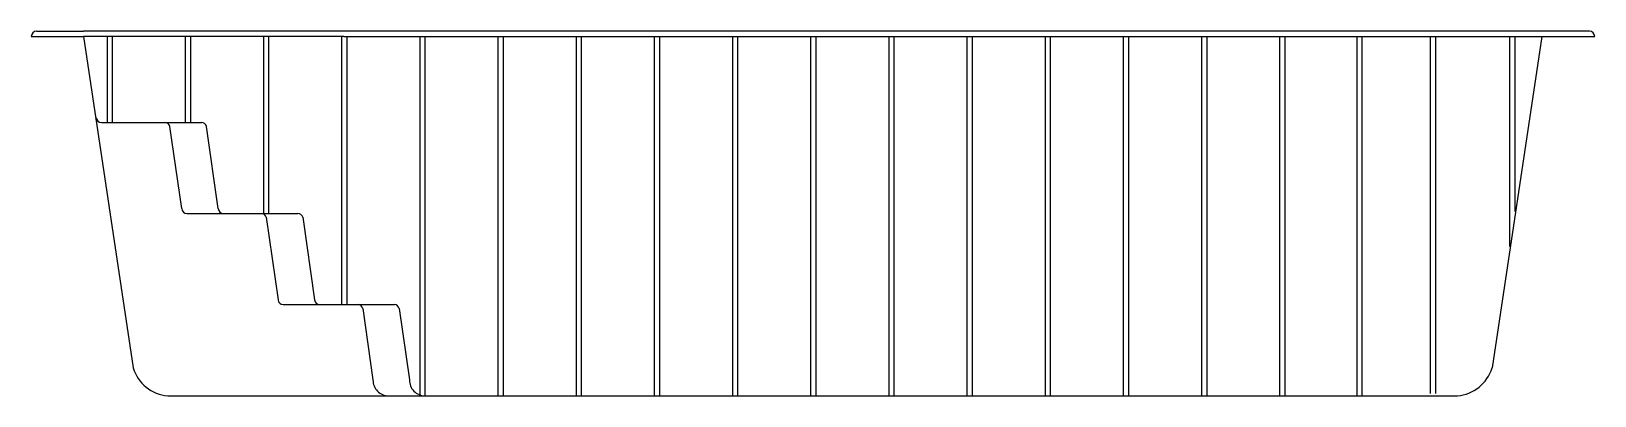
# Model space of a CAD drawing. Extents: x -1098.52 to -1092.52, y 327.5 to 328.9.
import ezdxf

# ---------------------------------------------------------------- set-up
doc = ezdxf.new("R2010")
doc.units = 0
doc.header["$LTSCALE"] = 10
doc.header["$MEASUREMENT"] = 0
doc.layers.add('Piscinas_Fibratec', color=4, linetype='CONTINUOUS')

msp = doc.modelspace()

# ---------------------------------------------------------------- linework, layer by layer
at = {"layer": 'Piscinas_Fibratec', "color": 2}
for p, q in [((-1098.5169, 328.8771), (-1098.3169, 328.8771)), ((-1098.5169, 328.8771), (-1098.3169, 328.8771)), ((-1098.4969, 328.8971), (-1098.3169, 328.8971)), ((-1098.4969, 328.8971), (-1098.3169, 328.8971)), ((-1097.3169, 328.8971), (-1098.3169, 328.8971)), ((-1097.3169, 328.8971), (-1098.3169, 328.8971)), ((-1097.3248, 328.8771), (-1098.3169, 328.8771)), ((-1097.3248, 328.8771), (-1098.3169, 328.8771)), ((-1097.3169, 328.8771), (-1097.3248, 328.8771)), ((-1097.3169, 328.8771), (-1097.3248, 328.8771)), ((-1092.7169, 328.8971), (-1097.3169, 328.8971)), ((-1092.7169, 328.8971), (-1097.3169, 328.8971)), ((-1097.3169, 328.8771), (-1092.7198, 328.8771)), ((-1097.3169, 328.8771), (-1092.7198, 328.8771)), ((-1092.7198, 328.8771), (-1092.5169, 328.8771)), ((-1092.7198, 328.8771), (-1092.5169, 328.8771)), ((-1092.5369, 328.8971), (-1092.7169, 328.8971)), ((-1092.5369, 328.8971), (-1092.7169, 328.8971))]:
    msp.add_line(p, q, dxfattribs=at)
at = {"layer": 'Piscinas_Fibratec'}
for p, q in [((-1098.3169, 328.8771), (-1098.1257, 327.6041)), ((-1098.3169, 328.8771), (-1098.1257, 327.6041)), ((-1092.7198, 328.8771), (-1092.911, 327.6041)), ((-1092.7198, 328.8771), (-1092.911, 327.6041)), ((-1098.2478, 328.5471), (-1098.0041, 328.5471)), ((-1098.2478, 328.5471), (-1098.0041, 328.5471)), ((-1098.1078, 328.5471), (-1097.8641, 328.5471)), ((-1098.1078, 328.5471), (-1097.8641, 328.5471)), ((-1097.9395, 328.2157), (-1097.9847, 328.5316)), ((-1097.9395, 328.2157), (-1097.9847, 328.5316)), ((-1097.7995, 328.2157), (-1097.8447, 328.5316)), ((-1097.7995, 328.2157), (-1097.8447, 328.5316)), ((-1097.9196, 328.1971), (-1097.634, 328.1971)), ((-1097.9196, 328.1971), (-1097.634, 328.1971)), ((-1097.7796, 328.1971), (-1097.494, 328.1971)), ((-1097.7796, 328.1971), (-1097.494, 328.1971)), ((-1097.6148, 328.1828), (-1097.5695, 327.8653)), ((-1097.6148, 328.1828), (-1097.5695, 327.8653)), ((-1097.4748, 328.1828), (-1097.4295, 327.8653)), ((-1097.4748, 328.1828), (-1097.4295, 327.8653)), ((-1097.5506, 327.8471), (-1097.2626, 327.8471)), ((-1097.5506, 327.8471), (-1097.2626, 327.8471)), ((-1097.4106, 327.8471), (-1097.1226, 327.8471)), ((-1097.4106, 327.8471), (-1097.1226, 327.8471)), ((-1097.2447, 327.832), (-1097.2056, 327.558)), ((-1097.2447, 327.832), (-1097.2056, 327.558)), ((-1097.1047, 327.832), (-1097.0656, 327.558)), ((-1097.1047, 327.832), (-1097.0656, 327.558)), ((-1097.9927, 327.4971), (-1097.0048, 327.4971)), ((-1097.9927, 327.4971), (-1097.0048, 327.4971)), ((-1097.0319, 327.4971), (-1093.044, 327.4971)), ((-1097.0319, 327.4971), (-1093.044, 327.4971))]:
    msp.add_line(p, q, dxfattribs=at)
at = {"layer": 'Piscinas_Fibratec', "color": 1}
for p, q in [((-1098.2248, 328.5471), (-1098.2248, 328.8771)), ((-1098.2248, 328.5471), (-1098.2248, 328.8771)), ((-1098.2048, 328.5471), (-1098.2048, 328.8771)), ((-1098.2048, 328.5471), (-1098.2048, 328.8771)), ((-1097.9248, 328.5471), (-1097.9248, 328.8771)), ((-1097.9248, 328.5471), (-1097.9248, 328.8771)), ((-1097.9048, 328.5471), (-1097.9048, 328.8771)), ((-1097.9048, 328.5471), (-1097.9048, 328.8771)), ((-1097.6248, 328.1949), (-1097.6248, 328.8771)), ((-1097.6248, 328.1949), (-1097.6248, 328.8771)), ((-1097.6048, 328.1971), (-1097.6048, 328.8771)), ((-1097.6048, 328.1971), (-1097.6048, 328.8771)), ((-1097.3248, 327.8471), (-1097.3248, 328.8771)), ((-1097.3248, 327.8471), (-1097.3248, 328.8771)), ((-1097.3048, 327.8471), (-1097.3048, 328.8771)), ((-1097.3048, 327.8471), (-1097.3048, 328.8771)), ((-1097.0248, 327.4971), (-1097.0248, 328.8771)), ((-1097.0248, 327.4971), (-1097.0248, 328.8771)), ((-1097.0048, 327.4971), (-1097.0048, 328.8771)), ((-1097.0048, 327.4971), (-1097.0048, 328.8771)), ((-1096.7248, 327.4971), (-1096.7248, 328.8771)), ((-1096.7248, 327.4971), (-1096.7248, 328.8771)), ((-1096.7048, 327.4971), (-1096.7048, 328.8771)), ((-1096.7048, 327.4971), (-1096.7048, 328.8771)), ((-1096.4248, 327.4971), (-1096.4248, 328.8771)), ((-1096.4248, 327.4971), (-1096.4248, 328.8771)), ((-1096.4048, 327.4971), (-1096.4048, 328.8771)), ((-1096.4048, 327.4971), (-1096.4048, 328.8771)), ((-1096.1248, 327.4971), (-1096.1248, 328.8771)), ((-1096.1248, 327.4971), (-1096.1248, 328.8771)), ((-1096.1048, 327.4971), (-1096.1048, 328.8771)), ((-1096.1048, 327.4971), (-1096.1048, 328.8771)), ((-1095.8248, 327.4971), (-1095.8248, 328.8771)), ((-1095.8248, 327.4971), (-1095.8248, 328.8771)), ((-1095.8048, 327.4971), (-1095.8048, 328.8771)), ((-1095.8048, 327.4971), (-1095.8048, 328.8771)), ((-1095.5248, 327.4971), (-1095.5248, 328.8771)), ((-1095.5248, 327.4971), (-1095.5248, 328.8771)), ((-1095.5048, 327.4971), (-1095.5048, 328.8771)), ((-1095.5048, 327.4971), (-1095.5048, 328.8771)), ((-1095.2248, 327.4971), (-1095.2248, 328.8771)), ((-1095.2248, 327.4971), (-1095.2248, 328.8771)), ((-1095.2048, 327.4971), (-1095.2048, 328.8771)), ((-1095.2048, 327.4971), (-1095.2048, 328.8771)), ((-1094.9248, 327.4971), (-1094.9248, 328.8771)), ((-1094.9248, 327.4971), (-1094.9248, 328.8771)), ((-1094.9048, 327.4971), (-1094.9048, 328.8771)), ((-1094.9048, 327.4971), (-1094.9048, 328.8771)), ((-1094.6248, 327.4971), (-1094.6248, 328.8771)), ((-1094.6248, 327.4971), (-1094.6248, 328.8771)), ((-1094.6048, 327.4971), (-1094.6048, 328.8771)), ((-1094.6048, 327.4971), (-1094.6048, 328.8771)), ((-1094.3248, 327.4971), (-1094.3248, 328.8771)), ((-1094.3248, 327.4971), (-1094.3248, 328.8771)), ((-1094.3048, 327.4971), (-1094.3048, 328.8771)), ((-1094.3048, 327.4971), (-1094.3048, 328.8771)), ((-1094.0248, 327.4971), (-1094.0248, 328.8771)), ((-1094.0248, 327.4971), (-1094.0248, 328.8771)), ((-1094.0048, 327.4971), (-1094.0048, 328.8771)), ((-1094.0048, 327.4971), (-1094.0048, 328.8771)), ((-1093.7248, 327.4971), (-1093.7248, 328.8771)), ((-1093.7248, 327.4971), (-1093.7248, 328.8771)), ((-1093.7048, 327.4971), (-1093.7048, 328.8771)), ((-1093.7048, 327.4971), (-1093.7048, 328.8771)), ((-1093.4291, 327.4971), (-1093.4291, 328.8771)), ((-1093.4291, 327.4971), (-1093.4291, 328.8771)), ((-1093.4091, 327.4971), (-1093.4091, 328.8771)), ((-1093.4091, 327.4971), (-1093.4091, 328.8771)), ((-1093.1465, 327.5053), (-1093.1465, 328.8771)), ((-1093.1465, 327.5053), (-1093.1465, 328.8771)), ((-1093.1265, 327.5053), (-1093.1265, 328.8771)), ((-1093.1265, 327.5053), (-1093.1265, 328.8771)), ((-1092.8422, 328.0698), (-1092.8422, 328.8771)), ((-1092.8422, 328.0698), (-1092.8422, 328.8771)), ((-1092.8222, 328.205), (-1092.8222, 328.8771)), ((-1092.8222, 328.205), (-1092.8222, 328.8771))]:
    msp.add_line(p, q, dxfattribs=at)
at = {"layer": 'Piscinas_Fibratec', "color": 2}
for centre, start, end in [((-1098.4969, 328.8771), 90, 180), ((-1098.4969, 328.8771), 90, 180), ((-1092.5369, 328.8771), 0, 90), ((-1092.5369, 328.8771), 0, 90)]:
    msp.add_arc(centre, 0.02, start, end, dxfattribs=at)
at = {"layer": 'Piscinas_Fibratec'}
for centre, radius, start, end in [((-1098.2478, 328.5671), 0.02, 185.01493, 270), ((-1098.2478, 328.5671), 0.02, 185.01493, 270), ((-1098.0041, 328.5271), 0.02, 13.13794, 90), ((-1098.0041, 328.5271), 0.02, 13.13794, 90), ((-1097.8641, 328.5271), 0.02, 13.13794, 90), ((-1097.8641, 328.5271), 0.02, 13.13794, 90), ((-1097.9196, 328.2171), 0.02, 183.97419, 270), ((-1097.9196, 328.2171), 0.02, 183.97419, 270), ((-1097.7796, 328.2171), 0.02, 183.97419, 270), ((-1097.7796, 328.2171), 0.02, 183.97419, 270), ((-1097.634, 328.1771), 0.02, 16.6563, 90), ((-1097.634, 328.1771), 0.02, 16.6563, 90), ((-1097.494, 328.1771), 0.02, 16.6563, 90), ((-1097.494, 328.1771), 0.02, 16.6563, 90), ((-1097.5495, 327.8671), 0.02, 185.17221, 266.8438), ((-1097.5495, 327.8671), 0.02, 185.17221, 266.8438), ((-1097.4095, 327.8671), 0.02, 185.17221, 266.8438), ((-1097.4095, 327.8671), 0.02, 185.17221, 266.8438), ((-1097.2641, 327.8272), 0.02, 14.12108, 85.57969), ((-1097.2641, 327.8272), 0.02, 14.12108, 85.57969), ((-1097.1241, 327.8272), 0.02, 14.12108, 85.57969), ((-1097.1241, 327.8272), 0.02, 14.12108, 85.57969), ((-1097.9818, 327.6467), 0.15, 196.50031, 265.83792), ((-1097.9818, 327.6467), 0.15, 196.50031, 265.83792), ((-1093.0549, 327.6467), 0.15, 274.16208, 343.49969), ((-1093.0549, 327.6467), 0.15, 274.16208, 343.49969), ((-1097.1456, 327.5571), 0.06, 179.09503, 270), ((-1097.1456, 327.5571), 0.06, 179.09503, 270), ((-1097.0056, 327.5571), 0.06, 179.09503, 270), ((-1097.0056, 327.5571), 0.06, 179.09503, 270)]:
    msp.add_arc(centre, radius, start, end, dxfattribs=at)

doc.saveas('drawing.dxf')
